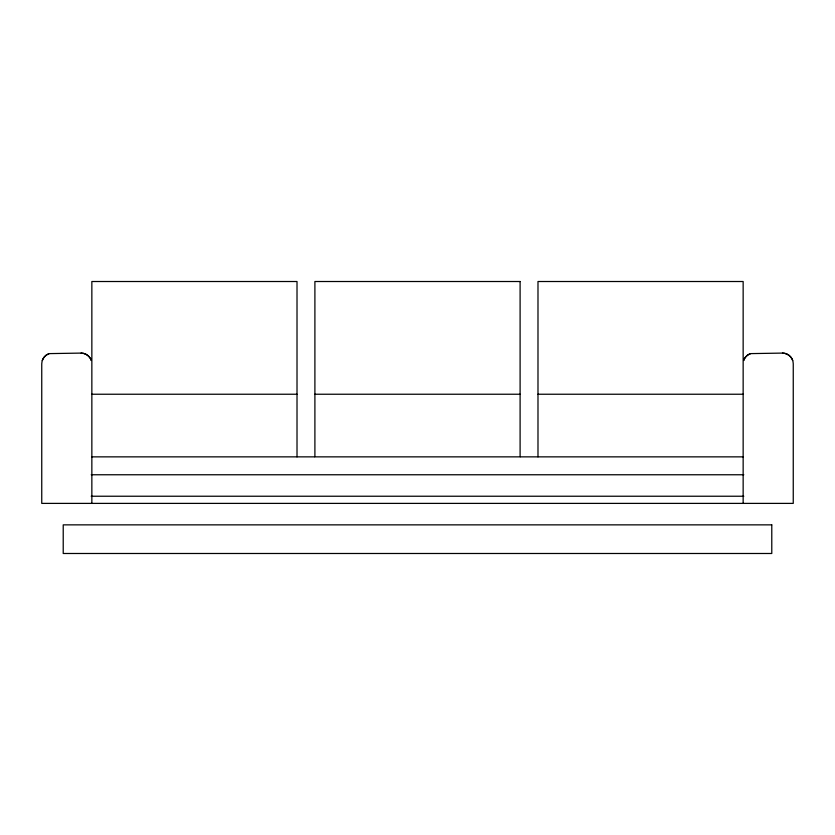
<?xml version="1.0" encoding="UTF-8"?>
<svg xmlns="http://www.w3.org/2000/svg" width="835" height="835" viewBox="0 0 835 835"><rect width="100%" height="100%" fill="white"/><g stroke="black" fill="none" stroke-linecap="round" stroke-linejoin="round"><path stroke-width="1.25" d="M42.272 360.501L43.796 357.516L46.175 355.136L49.171 353.612L81.11 353.09C85.671 353.174 89.836 356.19 91.328 360.501A10.74 10.74 0 0 0 81.11 353.09M750.571 353.612L747.576 355.136L745.196 357.516L743.672 360.501A10.74 10.74 0 0 1 750.571 353.612L782.51 353.09C787.071 353.174 791.236 356.19 792.728 360.501M91.85 394.235L297.01 394.235M314.899 394.235L520.101 394.235M537.99 394.235L743.15 394.235M91.85 456.86L314.597 456.86M520.403 456.86L743.15 456.86M91.203 474.76L743.797 474.76M91.203 496.23L743.797 496.23M743.15 503.39L743.15 281.51L537.99 281.51L537.99 456.86M297.01 456.86L297.01 281.51L91.85 281.51L91.85 503.39M782.51 353.09A10.74 10.74 0 0 1 793.25 363.82L793.25 503.39L41.75 503.39L41.75 363.82A10.74 10.74 0 0 1 49.171 353.612M520.101 281.51L314.899 281.51L314.899 456.86L520.101 456.86L520.101 281.51M771.78 524.86L63.22 524.86L63.22 553.49L771.78 553.49L771.78 524.86"/></g></svg>
